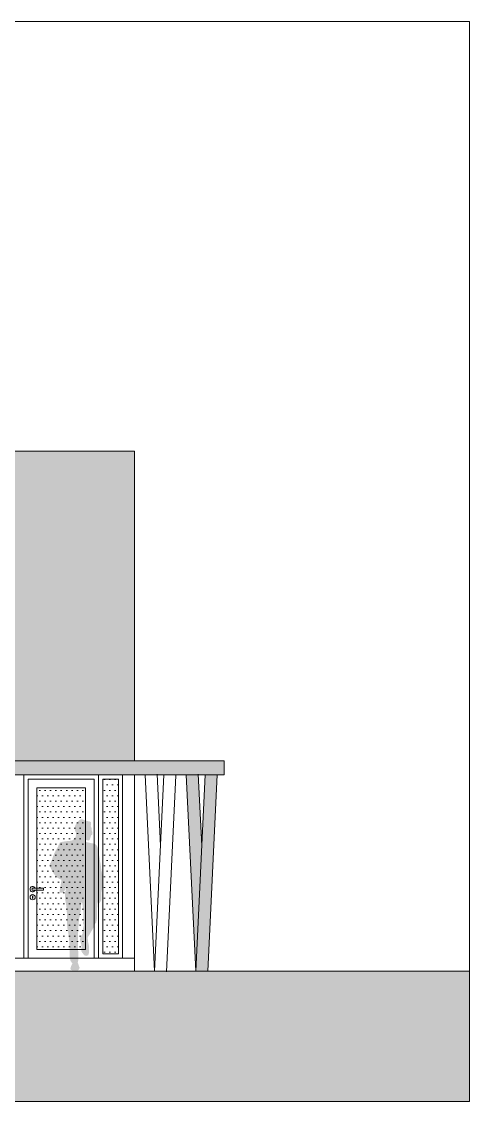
# Model space of a CAD drawing. Header units: metres. Extents: x -183 to 791, y -436 to 125.
# Drawn here: x 494.25 to 499.44, y -312.04 to -299.54 of the extents above; entities that cross this region are included whole.
import ezdxf

# ---------------------------------------------------------------- set-up
doc = ezdxf.new("R2010")
doc.units = ezdxf.units.M
doc.header["$MEASUREMENT"] = 0
doc.header["$XCLIPFRAME"] = 2
for name, color, linetype in [('01_SILNE', 1, 'Continuous'), ('okna', 4, 'Continuous'), ('SRAFA', 251, 'Continuous'), ('srafa fasada', 253, 'Continuous'), ('SRAFY', 3, 'Continuous'), ('SRAFY-TERÉN', 252, 'Continuous'), ('stafaz', 254, 'Continuous')]:
    doc.layers.add(name, color=color, linetype=linetype)
doc.layers.add('FLOATING-WINDOWS', color=2, linetype='Continuous', plot=False)
picture_1 = doc.add_image_def('image1.jpg', size_in_pixel=(500, 333))
pattern_1 = [(0, (42.524654, -11.44078), (0.03125, 0.0625), [0, -0.0625])]

msp = doc.modelspace()

# ---------------------------------------------------------------- hatches: boundary and pattern name
at = {"layer": 'SRAFA', "linetype": 'Continuous', "lineweight": 0}
h = msp.add_hatch(dxfattribs=at)
h.set_pattern_fill('DOTS', color=256, style=0)
h.set_pattern_definition(pattern_1)
h.paths.add_polyline_path([(495.373, -308.31), (495.193, -308.31), (495.193, -310.335), (495.373, -310.335)])
h = msp.add_hatch(dxfattribs=at)
h.set_pattern_fill('DOTS', color=256, style=0)
h.set_pattern_definition(pattern_1)
h.paths.add_polyline_path([(494.427, -308.41), (494.993, -308.41), (494.993, -310.285), (494.427, -310.285)])
at = {"layer": 'srafa fasada', "linetype": 'Continuous', "lineweight": 0}
msp.add_hatch(color=253, dxfattribs=at).paths.add_polyline_path([(488.24, -304.51), (495.559, -304.51), (495.559, -308.1), (493.781, -308.1), (493.781, -307.695), (494.114, -307.695), (494.114, -307.535), (489.86, -307.535), (489.86, -305.16), (489.26, -305.16), (489.26, -307.535), (488.24, -307.535)])
at = {"layer": 'SRAFY', "linetype": 'Continuous', "lineweight": 0}
for points in [[(496.598, -308.1), (493.481, -308.1), (493.481, -308.26), (493.641, -308.26), (496.598, -308.26)], [(496.339, -309.084), (496.3, -308.26), (496.159, -308.26), (496.269, -310.535)], [(496.519, -308.26), (496.379, -308.26), (496.269, -310.535), (496.409, -310.535)]]:
    msp.add_hatch(color=44, dxfattribs=at).paths.add_polyline_path(points)
at = {"layer": 'SRAFY-TERÉN', "linetype": 'Continuous', "lineweight": 0}
msp.add_hatch(color=256, dxfattribs=at).paths.add_polyline_path([(486.74, -310.535), (499.44, -310.535), (499.44, -312.044), (486.74, -312.044)])
at = {"layer": 'stafaz', "linetype": 'Continuous', "ltscale": 0.001}
msp.add_hatch(color=256, dxfattribs=at).paths.add_polyline_path([(494.946, -309.735), (494.956, -309.749), (494.958, -309.768), (494.96, -309.783), (494.961, -309.796), (494.963, -309.811), (494.965, -309.826), (494.967, -309.846), (494.967, -309.859), (494.967, -309.873), (494.967, -309.89), (494.967, -309.904), (494.968, -309.918), (494.965, -309.932), (494.963, -309.947), (494.971, -309.96), (494.965, -309.972), (494.965, -309.983), (494.973, -309.999), (494.967, -310.026), (494.963, -310.043), (494.961, -310.057), (494.961, -310.077), (494.959, -310.102), (494.948, -310.118), (494.936, -310.134), (494.932, -310.147), (494.93, -310.167), (494.93, -310.18), (494.934, -310.194), (494.938, -310.21), (494.945, -310.229), (494.947, -310.255), (494.944, -310.28), (494.944, -310.291), (494.946, -310.304), (494.953, -310.319), (494.963, -310.332), (494.975, -310.344), (494.986, -310.355), (494.999, -310.358), (495.011, -310.354), (495.024, -310.35), (495.03, -310.335), (495.033, -310.32), (495.034, -310.304), (495.034, -310.288), (495.035, -310.274), (495.034, -310.26), (495.033, -310.244), (495.03, -310.232), (495.028, -310.22), (495.024, -310.204), (495.02, -310.19), (495.02, -310.171), (495.018, -310.148), (495.029, -310.126), (495.041, -310.108), (495.048, -310.094), (495.056, -310.082), (495.066, -310.065), (495.076, -310.047), (495.083, -310.036), (495.091, -310.017), (495.098, -309.998), (495.104, -309.985), (495.115, -309.976), (495.119, -309.961), (495.123, -309.94), (495.125, -309.927), (495.125, -309.911), (495.125, -309.893), (495.124, -309.869), (495.125, -309.842), (495.127, -309.828), (495.127, -309.813), (495.128, -309.792), (495.129, -309.774), (495.131, -309.752), (495.133, -309.738), (495.144, -309.729), (495.149, -309.75), (495.159, -309.74), (495.168, -309.726), (495.175, -309.712), (495.176, -309.696), (495.176, -309.685), (495.176, -309.669), (495.176, -309.656), (495.176, -309.638), (495.176, -309.625), (495.18, -309.604), (495.184, -309.587), (495.186, -309.573), (495.189, -309.562), (495.191, -309.551), (495.192, -309.534), (495.193, -309.523), (495.193, -309.504), (495.193, -309.492), (495.192, -309.476), (495.19, -309.466), (495.189, -309.452), (495.187, -309.432), (495.186, -309.414), (495.183, -309.4), (495.181, -309.385), (495.178, -309.374), (495.175, -309.354), (495.172, -309.336), (495.172, -309.326), (495.169, -309.305), (495.167, -309.291), (495.164, -309.275), (495.16, -309.256), (495.158, -309.243), (495.156, -309.23), (495.154, -309.214), (495.152, -309.203), (495.149, -309.189), (495.147, -309.173), (495.146, -309.16), (495.142, -309.145), (495.139, -309.131), (495.136, -309.115), (495.133, -309.102), (495.127, -309.085), (495.116, -309.073), (495.104, -309.064), (495.091, -309.058), (495.075, -309.055), (495.059, -309.052), (495.042, -309.049), (495.029, -309.045), (495.013, -309.042), (494.994, -309.038), (494.985, -309.017), (494.996, -309.013), (495.007, -309.017), (495.022, -309.021), (495.034, -309.022), (495.042, -309.011), (495.046, -308.999), (495.048, -308.988), (495.054, -308.976), (495.058, -308.962), (495.07, -308.953), (495.072, -308.94), (495.072, -308.926), (495.069, -308.915), (495.064, -308.904), (495.064, -308.891), (495.063, -308.88), (495.059, -308.868), (495.052, -308.852), (495.058, -308.833), (495.058, -308.821), (495.057, -308.81), (495.046, -308.804), (495.034, -308.799), (495.023, -308.798), (495.016, -308.796), (494.983, -308.789), (494.972, -308.783), (494.959, -308.778), (494.948, -308.778), (494.937, -308.778), (494.924, -308.785), (494.913, -308.795), (494.9, -308.81), (494.884, -308.826), (494.876, -308.843), (494.872, -308.855), (494.87, -308.871), (494.869, -308.882), (494.869, -308.893), (494.87, -308.905), (494.875, -308.917), (494.885, -308.935), (494.883, -308.956), (494.879, -308.97), (494.877, -308.983), (494.865, -308.993), (494.857, -309.003), (494.849, -309.015), (494.832, -309.022), (494.814, -309.025), (494.8, -309.028), (494.788, -309.028), (494.776, -309.029), (494.762, -309.031), (494.749, -309.033), (494.735, -309.035), (494.723, -309.037), (494.709, -309.039), (494.694, -309.049), (494.686, -309.066), (494.676, -309.087), (494.672, -309.098), (494.661, -309.117), (494.65, -309.134), (494.643, -309.147), (494.635, -309.161), (494.627, -309.181), (494.621, -309.194), (494.616, -309.206), (494.613, -309.218), (494.606, -309.237), (494.597, -309.259), (494.591, -309.274), (494.583, -309.288), (494.577, -309.302), (494.577, -309.317), (494.586, -309.334), (494.596, -309.356), (494.605, -309.373), (494.614, -309.387), (494.622, -309.401), (494.631, -309.413), (494.642, -309.428), (494.657, -309.443), (494.672, -309.454), (494.684, -309.462), (494.696, -309.468), (494.713, -309.477), (494.71, -309.511), (494.707, -309.525), (494.704, -309.544), (494.7, -309.563), (494.698, -309.577), (494.695, -309.594), (494.693, -309.606), (494.692, -309.619), (494.703, -309.625), (494.719, -309.625), (494.731, -309.625), (494.744, -309.614), (494.75, -309.603), (494.757, -309.59), (494.764, -309.574), (494.766, -309.561), (494.77, -309.548), (494.767, -309.561), (494.766, -309.572), (494.764, -309.587), (494.762, -309.598), (494.759, -309.616), (494.755, -309.636), (494.755, -309.651), (494.755, -309.663), (494.755, -309.675), (494.755, -309.686), (494.757, -309.701), (494.758, -309.712), (494.763, -309.734), (494.766, -309.752), (494.768, -309.766), (494.77, -309.779), (494.772, -309.793), (494.774, -309.811), (494.776, -309.83), (494.776, -309.85), (494.778, -309.868), (494.778, -309.881), (494.779, -309.892), (494.779, -309.905), (494.78, -309.921), (494.78, -309.942), (494.78, -309.955), (494.78, -309.976), (494.78, -309.995), (494.78, -310.008), (494.782, -310.021), (494.784, -310.042), (494.786, -310.053), (494.788, -310.066), (494.79, -310.078), (494.793, -310.09), (494.795, -310.104), (494.797, -310.117), (494.799, -310.136), (494.801, -310.159), (494.803, -310.176), (494.804, -310.193), (494.804, -310.208), (494.806, -310.223), (494.806, -310.236), (494.807, -310.246), (494.808, -310.267), (494.808, -310.28), (494.808, -310.291), (494.808, -310.312), (494.808, -310.33), (494.808, -310.35), (494.808, -310.362), (494.812, -310.379), (494.814, -310.395), (494.818, -310.409), (494.82, -310.419), (494.83, -310.431), (494.842, -310.447), (494.831, -310.466), (494.824, -310.481), (494.82, -310.495), (494.818, -310.506), (494.821, -310.518), (494.838, -310.525), (494.852, -310.526), (494.863, -310.526), (494.88, -310.526), (494.898, -310.526), (494.909, -310.523), (494.92, -310.51), (494.924, -310.495), (494.918, -310.479), (494.913, -310.467), (494.909, -310.453), (494.903, -310.434), (494.908, -310.412), (494.909, -310.399), (494.909, -310.388), (494.908, -310.376), (494.908, -310.356), (494.908, -310.338), (494.908, -310.321), (494.908, -310.308), (494.907, -310.293), (494.906, -310.275), (494.906, -310.256), (494.906, -310.238), (494.906, -310.216), (494.906, -310.203), (494.906, -310.191), (494.905, -310.171), (494.905, -310.154), (494.905, -310.135), (494.906, -310.116), (494.906, -310.098), (494.908, -310.079), (494.909, -310.065), (494.91, -310.043), (494.91, -310.024), (494.912, -310), (494.913, -309.985), (494.915, -309.963), (494.918, -309.945), (494.919, -309.925), (494.926, -309.897), (494.93, -309.877), (494.932, -309.865), (494.934, -309.854), (494.936, -309.84), (494.937, -309.828), (494.94, -309.813), (494.94, -309.801), (494.941, -309.785), (494.942, -309.765), (494.944, -309.753)])

# ---------------------------------------------------------------- linework, layer by layer
at = {"layer": '01_SILNE', "linetype": 'Continuous', "lineweight": 0}
msp.add_line((488.24, -310.535), (499.44, -310.535), dxfattribs=at)
at = {"layer": 'FLOATING-WINDOWS', "linetype": 'Continuous', "lineweight": 0}
msp.add_line((499.44, -310.535), (499.44, -299.535), dxfattribs=at)
at = {"layer": 'FLOATING-WINDOWS', "linetype": 'Continuous', "lineweight": 0, "flags": 128}
for points in [[(488.24, -304.51), (495.559, -304.51), (495.559, -308.1), (493.781, -308.1), (493.781, -307.695), (494.114, -307.695), (494.114, -307.535), (489.86, -307.535), (489.86, -305.16), (489.26, -305.16), (489.26, -307.535), (488.24, -307.535)], [(486.74, -310.535), (499.44, -310.535), (499.44, -312.044), (486.74, -312.044)]]:
    msp.add_lwpolyline(points, close=True, dxfattribs=at)
at = {"layer": 'okna', "linetype": 'Continuous', "lineweight": 0}
for p, q in [((494.38, -309.575), (494.505, -309.575)), ((494.505, -309.575), (494.505, -309.595)), ((494.377, -309.667), (494.377, -309.688)), ((494.38, -309.595), (494.505, -309.595)), ((494.384, -309.688), (494.384, -309.667))]:
    msp.add_line(p, q, dxfattribs=at)
msp.add_lwpolyline([(493.781, -308.26), (494.277, -308.26), (494.277, -310.385), (493.781, -310.385)], dxfattribs=at)
for points in [[(494.277, -308.26), (495.143, -308.26), (495.143, -310.385), (494.277, -310.385)], [(494.327, -308.31), (495.093, -308.31), (495.093, -310.385), (494.327, -310.385)], [(495.423, -308.26), (495.143, -308.26), (495.143, -310.385), (495.423, -310.385)], [(495.373, -308.31), (495.193, -308.31), (495.193, -310.335), (495.373, -310.335)], [(494.427, -308.41), (494.993, -308.41), (494.993, -310.285), (494.427, -310.285)]]:
    msp.add_lwpolyline(points, close=True, dxfattribs=at)
msp.add_circle((494.38, -309.678), 0.03, dxfattribs=at)
for centre, radius, start, end in [((494.38, -309.585), 0.03, 19.4712, 340.5288), ((494.38, -309.585), 0.01, 90, 270), ((494.38, -309.667), 0.00354, 0, 180), ((494.38, -309.688), 0.00354, 180, 0)]:
    msp.add_arc(centre, radius, start, end, dxfattribs=at)
at = {"layer": 'SRAFY', "linetype": 'Continuous', "lineweight": 0}
for p, q in [((488.24, -304.51), (495.559, -304.51)), ((495.559, -308.1), (495.559, -304.51)), ((496.598, -308.1), (493.481, -308.1)), ((496.598, -308.26), (496.598, -308.1)), ((496.598, -308.26), (493.481, -308.26)), ((495.559, -308.26), (495.559, -310.385)), ((495.682, -308.26), (495.791, -310.535)), ((495.791, -310.535), (495.901, -308.26)), ((495.821, -308.253), (495.861, -309.084)), ((495.931, -310.542), (496.041, -308.267)), ((496.159, -308.26), (496.269, -310.535)), ((496.269, -310.535), (496.379, -308.26)), ((496.299, -308.253), (496.339, -309.084)), ((496.409, -310.535), (496.519, -308.26)), ((493.781, -310.385), (495.423, -310.385)), ((495.423, -310.385), (495.559, -310.385)), ((495.559, -310.385), (495.559, -310.535)), ((486.74, -312.044), (499.44, -312.044))]:
    msp.add_line(p, q, dxfattribs=at)

# ---------------------------------------------------------------- pictures from other files: only their frames are drawn
at = {"linetype": 'Continuous', "lineweight": 0}
image = msp.add_image(picture_1, insert=(461.045, -326.912), size_in_units=(83.748, 55.776), dxfattribs=at)
image.set_boundary_path([(152.91, 212.357), (152.91, 169.05), (228.733, 169.05), (228.733, 209.582), (228.733, 219.178), (228.733, 226.101), (228.733, 234.724), (210.637, 234.724), (211.293, 221.141), (211.76, 221.141), (211.76, 220.186), (205.558, 220.186), (205.558, 198.753), (186.851, 198.753), (186.851, 196.066), (184.165, 196.066), (184.165, 198.753), (181.925, 198.753), (181.925, 194.872), (181.699, 194.573), (180.659, 194.573), (180.433, 194.872), (180.433, 198.753), (161.865, 198.753), (161.869, 216.813), (152.91, 216.813), (152.91, 214.042), (152.91, 212.357)])

doc.saveas('drawing.dxf')
